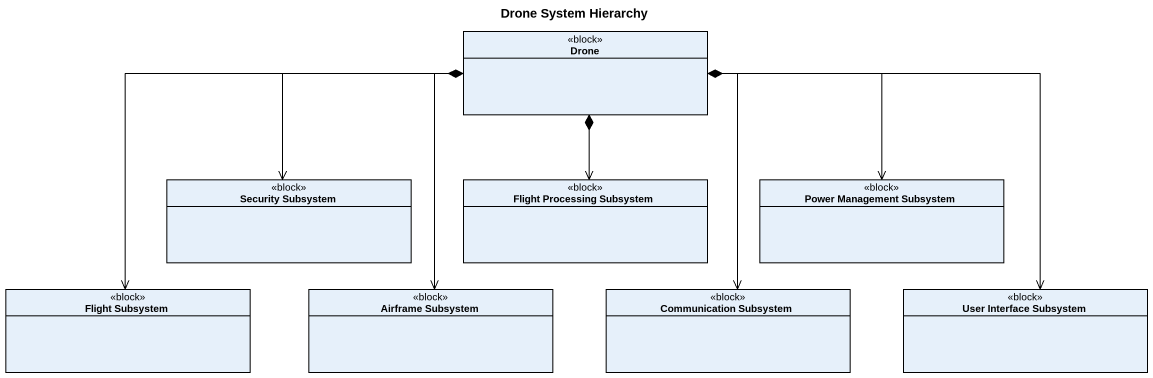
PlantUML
@startuml
title Drone System Hierarchy
hide circle
hide empty members
class Drone <<block>>
class "Security Subsystem" as Security_Subsystem <<block>>
class "Flight Processing Subsystem" as Flight_Processing_Subsystem <<block>>
class "Power Management Subsystem" as Power_Management_Subsystem <<block>>
class "Flight Subsystem" as Flight_Subsystem <<block>>
class "Airframe Subsystem" as Airframe_Subsystem <<block>>
class "Communication Subsystem" as Communication_Subsystem <<block>>
class "User Interface Subsystem" as User_Interface_Subsystem <<block>>
Drone *-left-> Security_Subsystem
Drone *--> Flight_Processing_Subsystem
Drone *-right-> Power_Management_Subsystem
Drone *-left-> Flight_Subsystem
Drone *--> Airframe_Subsystem
Drone *--> Communication_Subsystem
Drone *-right-> User_Interface_Subsystem
@enduml
